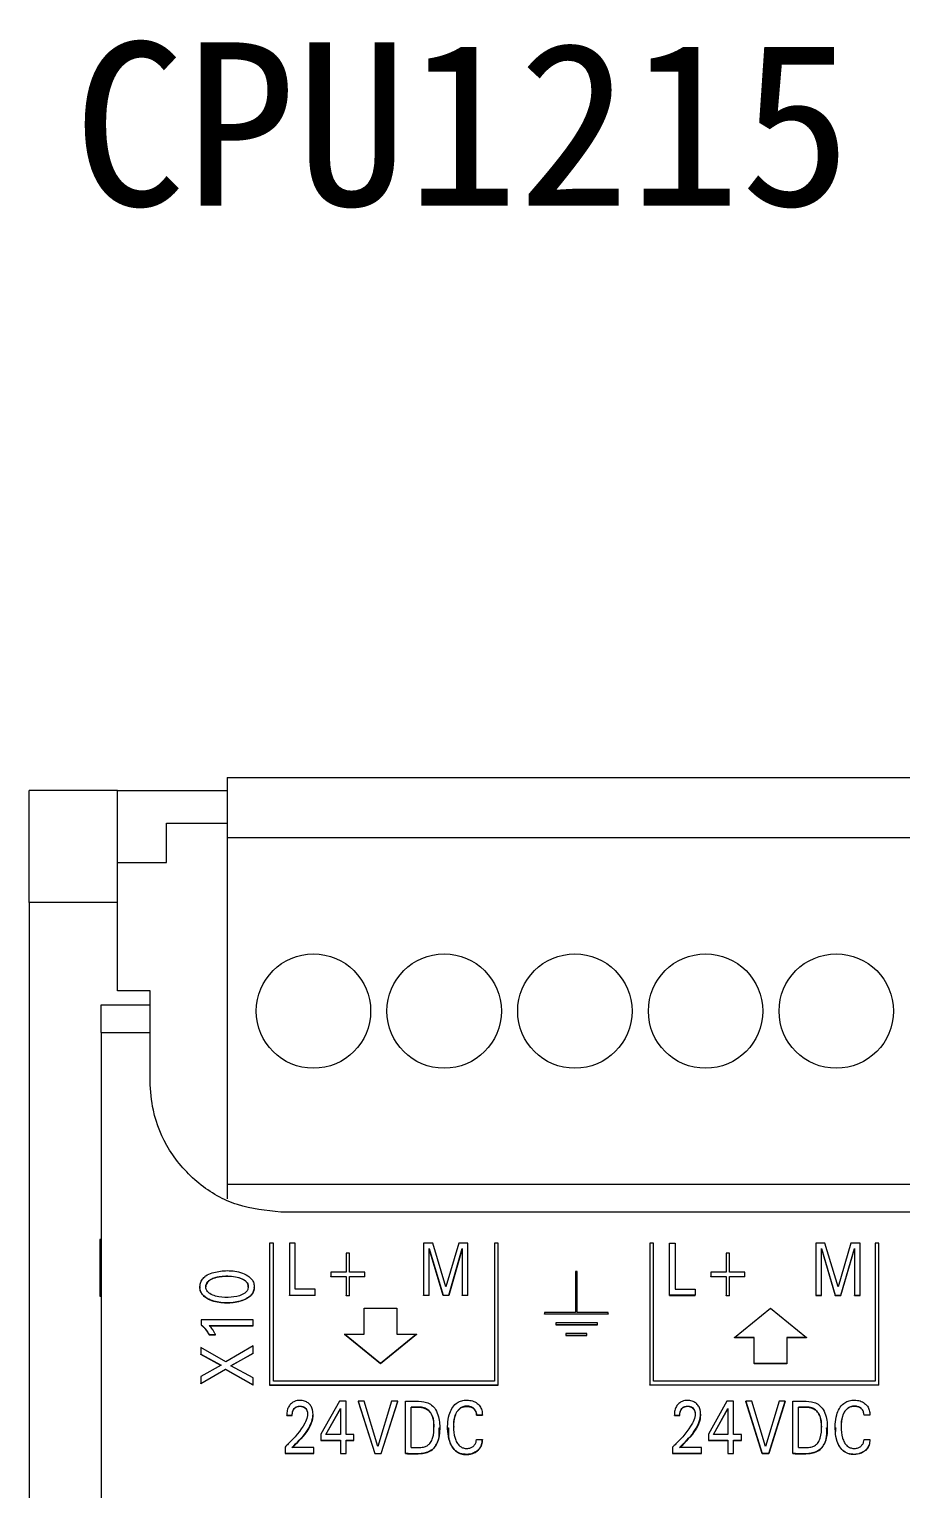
# Model space of a CAD drawing. Header units: millimetres. Extents: x 983 to 2111, y 2638 to 4457.
# Drawn here: x 1955.43 to 1982.1, y 4241.18 to 4285.84 of the extents above; entities that cross this region are included whole.
import ezdxf

# ---------------------------------------------------------------- set-up
doc = ezdxf.new("R2010")
doc.units = ezdxf.units.MM
doc.styles.get("Standard").update_dxf_attribs({"font": ''})
doc.styles.get('Standard').set_extended_font_data('SimSun')

# ---------------------------------------------------------------- blocks, each defined once
blk = doc.blocks.new('1215DCDCDC')
at = {"color": 7, "linetype": 'Continuous', "lineweight": 15}
for p, q in [((1958.129, 4262.545), (1955.429, 4262.545)), ((1955.429, 4259.116), (1955.429, 4262.545)), ((1958.129, 4262.545), (1961.489, 4262.545)), ((1958.129, 4259.116), (1958.129, 4262.545)), ((1961.489, 4262.945), (2042.769, 4262.945)), ((1961.489, 4262.945), (1961.489, 4261.095)), ((1959.629, 4260.345), (1959.629, 4261.545)), ((1959.629, 4261.545), (1961.489, 4261.545)), ((2042.769, 4261.095), (1961.489, 4261.095)), ((1961.489, 4261.095), (1961.489, 4250.495)), ((1958.129, 4260.345), (1959.629, 4260.345)), ((1958.129, 4259.116), (1955.429, 4259.116)), ((1955.429, 4259.116), (1955.429, 4225.545)), ((1958.129, 4256.414), (1958.129, 4259.116)), ((1959.129, 4256.414), (1958.129, 4256.414)), ((1957.629, 4255.99), (1959.129, 4255.99)), ((1957.629, 4255.145), (1957.629, 4255.99)), ((1959.129, 4255.145), (1959.129, 4255.99)), ((1957.629, 4255.145), (1959.129, 4255.145)), ((1957.629, 4255.145), (1957.629, 4228.601)), ((1959.129, 4253.645), (1959.129, 4255.145)), ((1961.489, 4250.495), (2042.262, 4250.495)), ((1961.489, 4250.495), (1961.489, 4250.048)), ((2039.879, 4249.645), (1963.129, 4249.645)), ((1957.59, 4248.81), (1957.59, 4247.076)), ((1957.629, 4248.81), (1957.59, 4248.81)), ((1962.779, 4248.698), (1962.779, 4244.358)), ((1962.904, 4248.698), (1962.779, 4248.698)), ((1962.904, 4244.469), (1962.904, 4248.698)), ((1963.573, 4248.698), (1963.397, 4248.698)), ((1963.397, 4248.698), (1963.397, 4247.102)), ((1963.573, 4247.283), (1963.573, 4248.698)), ((1967.783, 4248.698), (1967.5, 4248.698)), ((1967.5, 4248.698), (1967.5, 4247.102)), ((1968.185, 4247.362), (1967.783, 4248.698)), ((1968.575, 4248.698), (1968.185, 4247.362)), ((1968.858, 4248.698), (1968.575, 4248.698)), ((1968.858, 4247.102), (1968.858, 4248.698)), ((1969.669, 4248.698), (1969.669, 4244.469)), ((1969.779, 4248.698), (1969.669, 4248.698)), ((1969.779, 4244.358), (1969.779, 4248.698)), ((1974.539, 4248.699), (1974.427, 4248.699)), ((1974.427, 4248.699), (1974.427, 4244.358)), ((1974.539, 4244.469), (1974.539, 4248.699)), ((1975.028, 4247.102), (1975.028, 4248.698)), ((1975.028, 4248.698), (1975.203, 4248.698)), ((1975.203, 4248.698), (1975.203, 4247.283)), ((1979.5, 4248.698), (1979.5, 4247.102)), ((1979.783, 4248.698), (1979.5, 4248.698)), ((1980.185, 4247.362), (1979.783, 4248.698)), ((1980.575, 4248.698), (1980.185, 4247.362)), ((1980.858, 4248.698), (1980.575, 4248.698)), ((1980.858, 4247.102), (1980.858, 4248.698)), ((1981.319, 4248.698), (1981.319, 4244.469)), ((1981.429, 4248.698), (1981.319, 4248.698)), ((1981.429, 4244.358), (1981.429, 4248.698)), ((1965.234, 4248.388), (1965.125, 4248.388)), ((1965.125, 4248.388), (1965.125, 4247.808)), ((1965.234, 4247.808), (1965.234, 4248.388)), ((1967.675, 4248.531), (1968.096, 4247.102)), ((1967.675, 4247.102), (1967.675, 4248.531)), ((1968.096, 4247.095), (1967.675, 4248.524)), ((1968.272, 4247.102), (1968.683, 4248.533)), ((1968.683, 4248.526), (1968.272, 4247.095)), ((1968.683, 4248.533), (1968.683, 4247.102)), ((1976.864, 4248.388), (1976.755, 4248.388)), ((1976.755, 4248.388), (1976.755, 4247.808)), ((1976.864, 4247.808), (1976.864, 4248.388)), ((1979.675, 4248.531), (1980.096, 4247.102)), ((1979.675, 4247.102), (1979.675, 4248.531)), ((1979.675, 4248.524), (1980.096, 4247.095)), ((1980.272, 4247.102), (1980.683, 4248.533)), ((1980.272, 4247.095), (1980.683, 4248.526)), ((1980.683, 4248.533), (1980.683, 4247.102)), ((1964.659, 4247.808), (1964.659, 4247.672)), ((1965.125, 4247.808), (1964.659, 4247.808)), ((1965.699, 4247.808), (1965.234, 4247.808)), ((1965.699, 4247.672), (1965.699, 4247.808)), ((1972.199, 4247.824), (1972.149, 4247.824)), ((1972.149, 4247.824), (1972.149, 4246.578)), ((1972.199, 4246.578), (1972.199, 4247.824)), ((1976.29, 4247.808), (1976.29, 4247.672)), ((1976.755, 4247.808), (1976.29, 4247.808)), ((1977.33, 4247.808), (1976.864, 4247.808)), ((1977.33, 4247.672), (1977.33, 4247.808)), ((1960.655, 4247.358), (1960.655, 4247.351)), ((1962.316, 4247.356), (1962.316, 4247.363)), ((1964.659, 4247.672), (1965.125, 4247.672)), ((1964.659, 4247.665), (1964.659, 4247.672)), ((1965.125, 4247.665), (1964.659, 4247.665)), ((1965.125, 4247.672), (1965.125, 4247.092)), ((1965.234, 4247.672), (1965.699, 4247.672)), ((1965.234, 4247.092), (1965.234, 4247.672)), ((1965.699, 4247.665), (1965.234, 4247.665)), ((1965.699, 4247.665), (1965.699, 4247.672)), ((1976.29, 4247.672), (1976.755, 4247.672)), ((1976.29, 4247.665), (1976.29, 4247.672)), ((1976.755, 4247.665), (1976.29, 4247.665)), ((1976.755, 4247.672), (1976.755, 4247.092)), ((1976.864, 4247.672), (1977.33, 4247.672)), ((1976.864, 4247.092), (1976.864, 4247.672)), ((1977.33, 4247.665), (1976.864, 4247.665)), ((1977.33, 4247.665), (1977.33, 4247.672)), ((1957.59, 4247.076), (1957.629, 4247.076)), ((1963.397, 4247.095), (1963.397, 4247.102)), ((1963.397, 4247.102), (1964.177, 4247.102)), ((1964.177, 4247.095), (1963.397, 4247.095)), ((1964.177, 4247.283), (1963.573, 4247.283)), ((1964.177, 4247.102), (1964.177, 4247.283)), ((1964.177, 4247.095), (1964.177, 4247.102)), ((1965.125, 4247.085), (1965.125, 4247.092)), ((1965.125, 4247.092), (1965.234, 4247.092)), ((1965.234, 4247.085), (1965.125, 4247.085)), ((1965.234, 4247.085), (1965.234, 4247.092)), ((1967.5, 4247.102), (1967.675, 4247.102)), ((1967.5, 4247.095), (1967.5, 4247.102)), ((1967.675, 4247.095), (1967.5, 4247.095)), ((1967.675, 4247.095), (1967.675, 4247.102)), ((1968.096, 4247.102), (1968.272, 4247.102)), ((1968.096, 4247.095), (1968.096, 4247.102)), ((1968.272, 4247.095), (1968.096, 4247.095)), ((1968.272, 4247.095), (1968.272, 4247.102)), ((1968.683, 4247.102), (1968.858, 4247.102)), ((1968.683, 4247.095), (1968.683, 4247.102)), ((1968.858, 4247.095), (1968.683, 4247.095)), ((1968.858, 4247.095), (1968.858, 4247.102)), ((1975.808, 4247.102), (1975.028, 4247.102)), ((1975.028, 4247.095), (1975.028, 4247.102)), ((1975.028, 4247.095), (1975.808, 4247.095)), ((1975.203, 4247.283), (1975.808, 4247.283)), ((1975.808, 4247.283), (1975.808, 4247.102)), ((1975.808, 4247.095), (1975.808, 4247.102)), ((1976.755, 4247.092), (1976.864, 4247.092)), ((1976.755, 4247.085), (1976.755, 4247.092)), ((1976.864, 4247.085), (1976.755, 4247.085)), ((1976.864, 4247.085), (1976.864, 4247.092)), ((1979.5, 4247.102), (1979.675, 4247.102)), ((1979.5, 4247.102), (1979.5, 4247.095)), ((1979.5, 4247.095), (1979.675, 4247.095)), ((1979.675, 4247.095), (1979.675, 4247.102)), ((1980.096, 4247.102), (1980.272, 4247.102)), ((1980.096, 4247.095), (1980.096, 4247.102)), ((1980.096, 4247.095), (1980.272, 4247.095)), ((1980.272, 4247.095), (1980.272, 4247.102)), ((1980.683, 4247.095), (1980.683, 4247.102)), ((1980.683, 4247.102), (1980.858, 4247.102)), ((1980.683, 4247.095), (1980.858, 4247.095)), ((1980.858, 4247.095), (1980.858, 4247.102)), ((1965.68, 4245.906), (1965.68, 4246.704)), ((1965.68, 4246.704), (1966.68, 4246.704)), ((1966.68, 4246.704), (1966.68, 4245.906)), ((1972.149, 4246.578), (1971.199, 4246.578)), ((1971.199, 4246.578), (1971.199, 4246.528)), ((1971.199, 4246.521), (1971.199, 4246.528)), ((1971.199, 4246.528), (1973.149, 4246.528)), ((1973.149, 4246.521), (1971.199, 4246.521)), ((1973.149, 4246.578), (1972.199, 4246.578)), ((1973.149, 4246.528), (1973.149, 4246.578)), ((1973.149, 4246.528), (1973.149, 4246.521)), ((1977.016, 4245.806), (1978.116, 4246.703)), ((1978.116, 4246.703), (1979.216, 4245.806)), ((1960.688, 4246.348), (1960.688, 4246.203)), ((1962.279, 4246.348), (1960.688, 4246.348)), ((1960.688, 4246.203), (1960.688, 4246.196)), ((1960.935, 4246.177), (1962.279, 4246.177)), ((1960.935, 4246.17), (1962.279, 4246.17)), ((1962.279, 4246.177), (1962.279, 4246.348)), ((1962.279, 4246.17), (1962.279, 4246.177)), ((1971.551, 4246.255), (1971.551, 4246.204)), ((1972.825, 4246.255), (1971.551, 4246.255)), ((1971.551, 4246.204), (1972.825, 4246.204)), ((1971.551, 4246.204), (1971.551, 4246.197)), ((1971.551, 4246.197), (1972.825, 4246.197)), ((1972.825, 4246.204), (1972.825, 4246.255)), ((1972.825, 4246.197), (1972.825, 4246.204)), ((1960.934, 4245.897), (1961.134, 4245.897)), ((1960.934, 4245.89), (1960.934, 4245.897)), ((1960.934, 4245.89), (1961.134, 4245.89)), ((1961.134, 4245.89), (1961.134, 4245.897)), ((1962.279, 4245.549), (1961.446, 4245.06)), ((1962.279, 4245.326), (1962.279, 4245.549)), ((1965.08, 4245.906), (1965.68, 4245.906)), ((1966.18, 4245.008), (1965.08, 4245.906)), ((1965.08, 4245.906), (1965.08, 4245.899)), ((1966.18, 4245.001), (1965.08, 4245.899)), ((1967.28, 4245.906), (1966.18, 4245.008)), ((1967.28, 4245.899), (1966.18, 4245.001)), ((1966.68, 4245.906), (1967.28, 4245.906)), ((1967.28, 4245.906), (1967.28, 4245.899)), ((1971.85, 4245.93), (1971.85, 4245.88)), ((1972.5, 4245.93), (1971.85, 4245.93)), ((1971.85, 4245.88), (1972.5, 4245.88)), ((1971.85, 4245.88), (1971.85, 4245.873)), ((1971.85, 4245.873), (1972.5, 4245.873)), ((1972.5, 4245.88), (1972.5, 4245.93)), ((1972.5, 4245.873), (1972.5, 4245.88)), ((1977.616, 4245.806), (1977.016, 4245.806)), ((1977.016, 4245.798), (1977.016, 4245.806)), ((1977.616, 4245.798), (1977.016, 4245.798)), ((1977.616, 4245.008), (1977.616, 4245.806)), ((1979.216, 4245.806), (1978.616, 4245.806)), ((1978.616, 4245.806), (1978.616, 4245.008)), ((1979.216, 4245.798), (1978.616, 4245.798)), ((1979.216, 4245.806), (1979.216, 4245.798)), ((1960.679, 4245.505), (1960.679, 4245.297)), ((1961.446, 4245.06), (1960.679, 4245.505)), ((1960.679, 4245.297), (1961.3, 4244.959)), ((1960.679, 4245.29), (1960.679, 4245.297)), ((1961.294, 4244.956), (1960.679, 4245.29)), ((1961.597, 4244.945), (1962.279, 4245.326)), ((1962.279, 4245.319), (1961.604, 4244.941)), ((1962.279, 4245.319), (1962.279, 4245.326)), ((1961.3, 4244.959), (1960.679, 4244.62)), ((1960.679, 4244.402), (1961.441, 4244.841)), ((1961.441, 4244.834), (1960.679, 4244.395)), ((1961.441, 4244.841), (1962.279, 4244.359)), ((1961.441, 4244.834), (1961.441, 4244.841)), ((1962.279, 4244.352), (1961.441, 4244.834)), ((1962.279, 4244.573), (1961.597, 4244.945)), ((1966.18, 4245.008), (1966.18, 4245.001)), ((1977.616, 4245.008), (1977.616, 4245)), ((1978.616, 4245.008), (1977.616, 4245.008)), ((1978.616, 4245), (1977.616, 4245)), ((1978.616, 4245.008), (1978.616, 4245)), ((1960.679, 4244.62), (1960.679, 4244.402)), ((1960.679, 4244.395), (1960.679, 4244.402)), ((1962.279, 4244.359), (1962.279, 4244.573)), ((1962.279, 4244.352), (1962.279, 4244.359)), ((1962.779, 4244.358), (1969.779, 4244.358)), ((1962.779, 4244.358), (1962.779, 4244.351)), ((1962.779, 4244.351), (1969.779, 4244.351)), ((1969.669, 4244.469), (1962.904, 4244.469)), ((1969.779, 4244.351), (1969.779, 4244.358)), ((1974.427, 4244.358), (1981.429, 4244.358)), ((1974.427, 4244.351), (1974.427, 4244.358)), ((1981.429, 4244.351), (1974.427, 4244.351)), ((1981.319, 4244.469), (1974.539, 4244.469)), ((1981.429, 4244.351), (1981.429, 4244.358)), ((1964.922, 4243.86), (1964.358, 4242.856)), ((1965.125, 4243.86), (1964.922, 4243.86)), ((1965.125, 4242.838), (1965.125, 4243.86)), ((1965.496, 4243.86), (1966.004, 4242.264)), ((1965.685, 4243.86), (1965.496, 4243.86)), ((1965.496, 4243.86), (1965.496, 4243.853)), ((1965.496, 4243.853), (1966.004, 4242.257)), ((1966.104, 4242.474), (1965.685, 4243.86)), ((1966.518, 4243.86), (1966.104, 4242.474)), ((1966.2, 4242.264), (1966.708, 4243.86)), ((1966.2, 4242.257), (1966.708, 4243.853)), ((1966.708, 4243.86), (1966.518, 4243.86)), ((1966.708, 4243.853), (1966.708, 4243.86)), ((1966.942, 4242.264), (1966.942, 4243.86)), ((1976.783, 4243.86), (1976.219, 4242.856)), ((1976.986, 4243.86), (1976.783, 4243.86)), ((1976.986, 4242.838), (1976.986, 4243.86)), ((1977.357, 4243.86), (1977.865, 4242.264)), ((1977.546, 4243.86), (1977.357, 4243.86)), ((1977.357, 4243.853), (1977.357, 4243.86)), ((1977.865, 4242.257), (1977.357, 4243.853)), ((1977.965, 4242.474), (1977.546, 4243.86)), ((1978.379, 4243.86), (1977.965, 4242.474)), ((1978.061, 4242.264), (1978.569, 4243.86)), ((1978.569, 4243.853), (1978.061, 4242.257)), ((1978.569, 4243.86), (1978.379, 4243.86)), ((1978.569, 4243.853), (1978.569, 4243.86)), ((1978.803, 4242.264), (1978.803, 4243.86)), ((1963.312, 4243.429), (1963.478, 4243.429)), ((1963.312, 4243.422), (1963.312, 4243.429)), ((1963.312, 4243.422), (1963.478, 4243.422)), ((1963.478, 4243.422), (1963.478, 4243.429)), ((1964.116, 4243.461), (1964.116, 4243.468)), ((1964.508, 4242.838), (1964.953, 4243.633)), ((1964.512, 4242.838), (1964.953, 4243.626)), ((1964.953, 4243.633), (1964.953, 4242.838)), ((1967.117, 4242.445), (1967.117, 4243.679)), ((1969.298, 4243.437), (1969.119, 4243.437)), ((1969.119, 4243.43), (1969.119, 4243.437)), ((1969.119, 4243.43), (1969.298, 4243.43)), ((1969.298, 4243.43), (1969.298, 4243.437)), ((1969.299, 4243.438), (1969.299, 4243.445)), ((1975.173, 4243.429), (1975.339, 4243.429)), ((1975.173, 4243.422), (1975.173, 4243.429)), ((1975.173, 4243.422), (1975.339, 4243.422)), ((1975.339, 4243.422), (1975.339, 4243.429)), ((1975.977, 4243.461), (1975.977, 4243.468)), ((1976.369, 4242.838), (1976.814, 4243.633)), ((1976.373, 4242.838), (1976.814, 4243.626)), ((1976.814, 4243.633), (1976.814, 4242.838)), ((1978.978, 4242.445), (1978.978, 4243.679)), ((1981.159, 4243.437), (1980.98, 4243.437)), ((1980.98, 4243.437), (1980.98, 4243.43)), ((1981.159, 4243.43), (1980.98, 4243.43)), ((1981.159, 4243.43), (1981.159, 4243.437)), ((1981.16, 4243.438), (1981.16, 4243.445)), ((1967.992, 4243.047), (1967.992, 4243.054)), ((1968.237, 4243.055), (1968.237, 4243.048)), ((1979.853, 4243.047), (1979.853, 4243.054)), ((1980.098, 4243.055), (1980.098, 4243.048)), ((1963.26, 4242.455), (1963.26, 4242.264)), ((1964.142, 4242.438), (1963.468, 4242.438)), ((1964.142, 4242.264), (1964.142, 4242.438)), ((1964.358, 4242.856), (1964.358, 4242.664)), ((1964.358, 4242.664), (1964.953, 4242.664)), ((1964.358, 4242.664), (1964.358, 4242.657)), ((1964.358, 4242.657), (1964.953, 4242.657)), ((1964.953, 4242.838), (1964.508, 4242.838)), ((1964.953, 4242.664), (1964.953, 4242.264)), ((1965.367, 4242.838), (1965.125, 4242.838)), ((1965.125, 4242.664), (1965.367, 4242.664)), ((1965.125, 4242.264), (1965.125, 4242.664)), ((1965.125, 4242.657), (1965.367, 4242.657)), ((1965.367, 4242.664), (1965.367, 4242.838)), ((1965.367, 4242.657), (1965.367, 4242.664)), ((1969.119, 4242.687), (1969.298, 4242.687)), ((1969.298, 4242.68), (1969.298, 4242.687)), ((1975.121, 4242.455), (1975.121, 4242.264)), ((1976.003, 4242.438), (1975.329, 4242.438)), ((1976.003, 4242.264), (1976.003, 4242.438)), ((1976.219, 4242.856), (1976.219, 4242.664)), ((1976.219, 4242.664), (1976.814, 4242.664)), ((1976.219, 4242.664), (1976.219, 4242.657)), ((1976.219, 4242.657), (1976.814, 4242.657)), ((1976.814, 4242.838), (1976.369, 4242.838)), ((1976.814, 4242.664), (1976.814, 4242.264)), ((1977.228, 4242.838), (1976.986, 4242.838)), ((1976.986, 4242.664), (1977.228, 4242.664)), ((1976.986, 4242.264), (1976.986, 4242.664)), ((1976.986, 4242.657), (1977.228, 4242.657)), ((1977.228, 4242.664), (1977.228, 4242.838)), ((1977.228, 4242.657), (1977.228, 4242.664)), ((1980.98, 4242.687), (1981.159, 4242.687)), ((1981.159, 4242.68), (1981.159, 4242.687)), ((1963.26, 4242.264), (1964.142, 4242.264)), ((1963.26, 4242.257), (1963.26, 4242.264)), ((1964.142, 4242.257), (1963.26, 4242.257)), ((1964.142, 4242.257), (1964.142, 4242.264)), ((1964.953, 4242.264), (1965.125, 4242.264)), ((1964.953, 4242.257), (1964.953, 4242.264)), ((1964.953, 4242.257), (1965.125, 4242.257)), ((1965.125, 4242.257), (1965.125, 4242.264)), ((1966.004, 4242.264), (1966.2, 4242.264)), ((1966.004, 4242.257), (1966.004, 4242.264)), ((1966.004, 4242.257), (1966.2, 4242.257)), ((1966.2, 4242.257), (1966.2, 4242.264)), ((1966.942, 4242.257), (1966.942, 4242.264)), ((1975.121, 4242.264), (1976.003, 4242.264)), ((1975.121, 4242.257), (1975.121, 4242.264)), ((1976.003, 4242.257), (1975.121, 4242.257)), ((1976.003, 4242.257), (1976.003, 4242.264)), ((1976.814, 4242.264), (1976.986, 4242.264)), ((1976.814, 4242.257), (1976.814, 4242.264)), ((1976.814, 4242.257), (1976.986, 4242.257)), ((1976.986, 4242.257), (1976.986, 4242.264)), ((1977.865, 4242.257), (1977.865, 4242.264)), ((1977.865, 4242.264), (1978.061, 4242.264)), ((1978.061, 4242.257), (1977.865, 4242.257)), ((1978.061, 4242.257), (1978.061, 4242.264)), ((1978.803, 4242.257), (1978.803, 4242.264))]:
    blk.add_line(p, q, dxfattribs=at)
at = {"color": 7, "linetype": 'Continuous', "lineweight": 15, "flags": 128}
blk.add_lwpolyline([(1959.129, 4255.99), (1959.129, 4256.043), (1959.129, 4256.096), (1959.129, 4256.149), (1959.129, 4256.202), (1959.129, 4256.255), (1959.129, 4256.308), (1959.129, 4256.361), (1959.129, 4256.414)], dxfattribs=at)
at = {"color": 7, "linetype": 'Continuous', "lineweight": 15}
for centre in [(1964.129, 4255.795), (1968.129, 4255.795), (1972.129, 4255.795), (1976.129, 4255.795), (1980.129, 4255.795)]:
    blk.add_circle(centre, 1.75, dxfattribs=at)
for points, knots in [([(1963.129, 4249.645), (1962.678, 4249.691), (1961.778, 4249.783), (1960.571, 4250.473), (1959.674, 4251.492), (1959.199, 4252.614), (1959.149, 4253.349), (1959.129, 4253.645)], [0, 0, 0, 0, 0.215087, 0.42996, 0.647222, 0.85835, 1, 1, 1, 1]), ([(1960.752, 4247.618), (1960.726, 4247.58), (1960.674, 4247.506), (1960.647, 4247.37), (1960.666, 4247.238), (1960.731, 4247.122), (1960.849, 4247.011), (1961.09, 4246.901), (1961.456, 4246.849), (1961.813, 4246.887), (1962.072, 4246.988), (1962.215, 4247.087), (1962.294, 4247.215), (1962.322, 4247.343), (1962.309, 4247.473), (1962.241, 4247.6), (1962.102, 4247.72), (1961.831, 4247.834), (1961.45, 4247.872), (1961.09, 4247.814), (1960.877, 4247.73), (1960.794, 4247.661), (1960.768, 4247.634), (1960.752, 4247.618)], [0, 0, 0, 0, 0.031605, 0.063139, 0.095111, 0.123887, 0.15468, 0.208421, 0.306606, 0.411761, 0.456473, 0.501494, 0.531128, 0.560695, 0.591821, 0.621734, 0.6599, 0.718376, 0.826071, 0.923772, 0.973799, 0.983695, 1, 1, 1, 1]), ([(1962.309, 4247.356), (1962.31, 4247.336), (1962.318, 4247.244), (1962.23, 4247.085), (1961.984, 4246.926), (1961.618, 4246.848), (1961.187, 4246.866), (1960.842, 4246.983), (1960.692, 4247.174), (1960.649, 4247.281), (1960.658, 4247.34), (1960.66, 4247.35)], [0, 0, 0, 0, 0.028059, 0.130122, 0.233162, 0.437923, 0.643184, 0.847136, 0.91633, 0.985487, 1, 1, 1, 1]), ([(1961.091, 4247.63), (1961.042, 4247.611), (1960.964, 4247.581), (1960.883, 4247.506), (1960.843, 4247.435), (1960.832, 4247.359), (1960.845, 4247.282), (1960.887, 4247.206), (1960.984, 4247.128), (1961.196, 4247.046), (1961.507, 4247.026), (1961.814, 4247.056), (1962.004, 4247.141), (1962.092, 4247.219), (1962.129, 4247.294), (1962.137, 4247.374), (1962.121, 4247.451), (1962.072, 4247.527), (1961.963, 4247.604), (1961.715, 4247.686), (1961.444, 4247.699), (1961.232, 4247.665), (1961.16, 4247.655), (1961.121, 4247.639), (1961.101, 4247.633), (1961.091, 4247.63)], [0, 0, 0, 0, 0.049652, 0.078095, 0.101746, 0.125464, 0.148879, 0.174465, 0.20555, 0.264169, 0.385308, 0.496001, 0.551581, 0.578308, 0.605334, 0.628596, 0.653334, 0.678216, 0.711841, 0.77686, 0.922382, 0.960906, 0.980356, 0.990195, 1, 1, 1, 1]), ([(1961.091, 4247.623), (1961.042, 4247.604), (1960.963, 4247.574), (1960.884, 4247.499), (1960.842, 4247.428), (1960.838, 4247.379), (1960.836, 4247.354)], [0, 0, 0, 0, 0.397951, 0.625916, 0.81548, 1, 1, 1, 1]), ([(1962.132, 4247.353), (1962.133, 4247.357), (1962.137, 4247.388), (1962.12, 4247.444), (1962.072, 4247.52), (1961.963, 4247.597), (1961.715, 4247.679), (1961.444, 4247.692), (1961.232, 4247.658), (1961.16, 4247.648), (1961.121, 4247.632), (1961.101, 4247.626), (1961.091, 4247.623)], [0, 0, 0, 0, 0.010249, 0.076172, 0.142481, 0.232084, 0.405356, 0.793159, 0.895819, 0.947653, 0.97387, 1, 1, 1, 1]), ([(1960.688, 4246.203), (1960.713, 4246.182), (1960.763, 4246.138), (1960.852, 4246.04), (1960.901, 4245.954), (1960.934, 4245.897)], [0, 0, 0, 0, 0.251402, 0.502837, 1, 1, 1, 1]), ([(1960.688, 4246.196), (1960.713, 4246.175), (1960.763, 4246.131), (1960.852, 4246.033), (1960.901, 4245.947), (1960.934, 4245.89)], [0, 0, 0, 0, 0.2514018, 0.5028376, 1, 1, 1, 1]), ([(1961.134, 4245.897), (1961.121, 4245.923), (1961.095, 4245.974), (1961.035, 4246.073), (1960.975, 4246.135), (1960.935, 4246.177)], [0, 0, 0, 0, 0.250721, 0.501584, 1, 1, 1, 1]), ([(1963.468, 4242.438), (1963.622, 4242.587), (1963.851, 4242.808), (1964.057, 4243.155), (1964.123, 4243.394), (1964.112, 4243.58), (1964.06, 4243.715), (1963.972, 4243.812), (1963.849, 4243.874), (1963.705, 4243.891), (1963.561, 4243.868), (1963.448, 4243.797), (1963.369, 4243.7), (1963.32, 4243.574), (1963.315, 4243.48), (1963.312, 4243.429)], [0, 0, 0, 0, 0.248099, 0.367224, 0.466452, 0.53114, 0.581617, 0.632333, 0.679799, 0.738135, 0.798605, 0.8449, 0.891077, 0.941289, 1, 1, 1, 1]), ([(1966.942, 4243.86), (1967.049, 4243.861), (1967.265, 4243.863), (1967.548, 4243.857), (1967.753, 4243.746), (1967.886, 4243.593), (1967.988, 4243.324), (1968.001, 4242.999), (1967.966, 4242.689), (1967.869, 4242.485), (1967.741, 4242.351), (1967.435, 4242.22), (1967.159, 4242.245), (1966.942, 4242.264)], [0, 0, 0, 0, 0.102691, 0.206095, 0.262358, 0.318808, 0.395978, 0.531536, 0.625139, 0.689897, 0.743523, 0.7973, 1, 1, 1, 1]), ([(1969.298, 4242.687), (1969.293, 4242.632), (1969.284, 4242.531), (1969.211, 4242.401), (1969.104, 4242.306), (1968.955, 4242.24), (1968.77, 4242.224), (1968.579, 4242.265), (1968.421, 4242.385), (1968.298, 4242.586), (1968.219, 4242.949), (1968.232, 4243.327), (1968.354, 4243.637), (1968.474, 4243.787), (1968.626, 4243.872), (1968.788, 4243.898), (1968.952, 4243.886), (1969.109, 4243.825), (1969.224, 4243.721), (1969.29, 4243.583), (1969.295, 4243.487), (1969.298, 4243.437)], [0, 0, 0, 0, 0.0437823, 0.0801479, 0.1164894, 0.1557893, 0.2082028, 0.2620407, 0.3083521, 0.3623559, 0.4464038, 0.6018785, 0.6559759, 0.7105007, 0.751366, 0.7921361, 0.8393633, 0.8813963, 0.9236843, 0.9601312, 1, 1, 1, 1]), ([(1975.329, 4242.438), (1975.483, 4242.587), (1975.712, 4242.808), (1975.918, 4243.155), (1975.984, 4243.394), (1975.973, 4243.58), (1975.921, 4243.715), (1975.833, 4243.812), (1975.71, 4243.874), (1975.566, 4243.891), (1975.422, 4243.868), (1975.309, 4243.797), (1975.23, 4243.7), (1975.181, 4243.574), (1975.176, 4243.48), (1975.173, 4243.429)], [0, 0, 0, 0, 0.248098, 0.367224, 0.466452, 0.53114, 0.581617, 0.632333, 0.679799, 0.738135, 0.798605, 0.8449, 0.891077, 0.941289, 1, 1, 1, 1]), ([(1978.803, 4243.86), (1978.91, 4243.861), (1979.126, 4243.863), (1979.409, 4243.857), (1979.614, 4243.746), (1979.747, 4243.593), (1979.849, 4243.324), (1979.862, 4242.999), (1979.827, 4242.689), (1979.73, 4242.485), (1979.602, 4242.351), (1979.296, 4242.22), (1979.02, 4242.245), (1978.803, 4242.264)], [0, 0, 0, 0, 0.102692, 0.206095, 0.262357, 0.318808, 0.395977, 0.531536, 0.625139, 0.689897, 0.743523, 0.7973, 1, 1, 1, 1]), ([(1981.159, 4242.687), (1981.154, 4242.632), (1981.145, 4242.531), (1981.072, 4242.401), (1980.965, 4242.306), (1980.816, 4242.24), (1980.631, 4242.224), (1980.44, 4242.265), (1980.282, 4242.385), (1980.159, 4242.586), (1980.08, 4242.949), (1980.093, 4243.327), (1980.215, 4243.637), (1980.335, 4243.787), (1980.487, 4243.872), (1980.649, 4243.898), (1980.813, 4243.886), (1980.97, 4243.825), (1981.085, 4243.721), (1981.151, 4243.583), (1981.156, 4243.487), (1981.159, 4243.437)], [0, 0, 0, 0, 0.043782, 0.080148, 0.116489, 0.155789, 0.208203, 0.262041, 0.308352, 0.362356, 0.446404, 0.601879, 0.655976, 0.710501, 0.751366, 0.792136, 0.839363, 0.881396, 0.923684, 0.960131, 1, 1, 1, 1]), ([(1963.478, 4243.429), (1963.481, 4243.476), (1963.486, 4243.549), (1963.538, 4243.637), (1963.598, 4243.689), (1963.678, 4243.715), (1963.76, 4243.713), (1963.837, 4243.687), (1963.894, 4243.64), (1963.936, 4243.569), (1963.954, 4243.478), (1963.941, 4243.34), (1963.78, 4242.997), (1963.519, 4242.706), (1963.292, 4242.487), (1963.26, 4242.455)], [0, 0, 0, 0, 0.06741, 0.106807, 0.146383, 0.181676, 0.227913, 0.263637, 0.29947, 0.334316, 0.383256, 0.433458, 0.535617, 0.932793, 1, 1, 1, 1]), ([(1964.109, 4243.461), (1964.108, 4243.411), (1964.104, 4243.253), (1963.915, 4242.869), (1963.653, 4242.612), (1963.468, 4242.431)], [0, 0, 0, 0, 0.119959, 0.378876, 1, 1, 1, 1]), ([(1963.478, 4243.422), (1963.481, 4243.469), (1963.486, 4243.542), (1963.538, 4243.63), (1963.598, 4243.682), (1963.678, 4243.708), (1963.76, 4243.706), (1963.837, 4243.68), (1963.894, 4243.633), (1963.935, 4243.562), (1963.953, 4243.498), (1963.948, 4243.458), (1963.948, 4243.452)], [0, 0, 0, 0, 0.171485, 0.271706, 0.372386, 0.462168, 0.579789, 0.670669, 0.761832, 0.850468, 0.974969, 1, 1, 1, 1]), ([(1967.117, 4243.672), (1967.261, 4243.682), (1967.447, 4243.695), (1967.645, 4243.586), (1967.736, 4243.477), (1967.809, 4243.302), (1967.81, 4243.155), (1967.811, 4243.069)], [0, 0, 0, 0, 0.382549, 0.4921, 0.601606, 0.766283, 1, 1, 1, 1]), ([(1967.117, 4242.445), (1967.205, 4242.443), (1967.342, 4242.44), (1967.518, 4242.454), (1967.634, 4242.507), (1967.724, 4242.6), (1967.81, 4242.795), (1967.825, 4243.059), (1967.803, 4243.322), (1967.729, 4243.494), (1967.637, 4243.6), (1967.507, 4243.667), (1967.328, 4243.685), (1967.194, 4243.681), (1967.117, 4243.679)], [0, 0, 0, 0, 0.118196, 0.184091, 0.234248, 0.284562, 0.354085, 0.51568, 0.633811, 0.705663, 0.762368, 0.819374, 0.896914, 1, 1, 1, 1]), ([(1969.119, 4243.437), (1969.117, 4243.469), (1969.113, 4243.527), (1969.074, 4243.603), (1969.015, 4243.658), (1968.93, 4243.7), (1968.822, 4243.713), (1968.706, 4243.697), (1968.604, 4243.642), (1968.513, 4243.543), (1968.432, 4243.356), (1968.407, 4243.071), (1968.43, 4242.797), (1968.51, 4242.597), (1968.589, 4242.491), (1968.692, 4242.43), (1968.8, 4242.41), (1968.906, 4242.418), (1969, 4242.46), (1969.068, 4242.525), (1969.107, 4242.606), (1969.115, 4242.661), (1969.119, 4242.687)], [0, 0, 0, 0, 0.036409, 0.06617, 0.095931, 0.128302, 0.172921, 0.219333, 0.261392, 0.303382, 0.371722, 0.491787, 0.630191, 0.684345, 0.73899, 0.779035, 0.819054, 0.863156, 0.899231, 0.935378, 0.969537, 1, 1, 1, 1]), ([(1968.43, 4243.07), (1968.427, 4243.146), (1968.421, 4243.278), (1968.475, 4243.46), (1968.553, 4243.592), (1968.66, 4243.671), (1968.777, 4243.704), (1968.896, 4243.702), (1969.001, 4243.662), (1969.073, 4243.599), (1969.114, 4243.516), (1969.117, 4243.459), (1969.119, 4243.43)], [0, 0, 0, 0, 0.17459, 0.305637, 0.437836, 0.523124, 0.608414, 0.716828, 0.791532, 0.866494, 0.933751, 1, 1, 1, 1]), ([(1975.339, 4243.429), (1975.342, 4243.476), (1975.347, 4243.549), (1975.399, 4243.637), (1975.459, 4243.689), (1975.539, 4243.715), (1975.621, 4243.713), (1975.698, 4243.687), (1975.755, 4243.64), (1975.797, 4243.569), (1975.815, 4243.478), (1975.802, 4243.34), (1975.641, 4242.997), (1975.38, 4242.706), (1975.153, 4242.487), (1975.121, 4242.455)], [0, 0, 0, 0, 0.06741, 0.106807, 0.146383, 0.181676, 0.227913, 0.263637, 0.299471, 0.334316, 0.383257, 0.433458, 0.535618, 0.932793, 1, 1, 1, 1]), ([(1975.97, 4243.461), (1975.969, 4243.411), (1975.965, 4243.253), (1975.776, 4242.869), (1975.514, 4242.612), (1975.329, 4242.431)], [0, 0, 0, 0, 0.119959, 0.378876, 1, 1, 1, 1]), ([(1975.339, 4243.422), (1975.342, 4243.469), (1975.347, 4243.542), (1975.399, 4243.63), (1975.459, 4243.682), (1975.539, 4243.708), (1975.621, 4243.706), (1975.698, 4243.68), (1975.755, 4243.633), (1975.796, 4243.562), (1975.814, 4243.498), (1975.809, 4243.458), (1975.809, 4243.452)], [0, 0, 0, 0, 0.171485, 0.271706, 0.372385, 0.462168, 0.579789, 0.670669, 0.761832, 0.850468, 0.974969, 1, 1, 1, 1]), ([(1978.978, 4243.672), (1979.122, 4243.682), (1979.308, 4243.695), (1979.506, 4243.586), (1979.597, 4243.477), (1979.67, 4243.302), (1979.671, 4243.155), (1979.672, 4243.069)], [0, 0, 0, 0, 0.382548, 0.4921, 0.601605, 0.766282, 1, 1, 1, 1]), ([(1978.978, 4242.445), (1979.066, 4242.443), (1979.203, 4242.44), (1979.379, 4242.454), (1979.495, 4242.507), (1979.585, 4242.6), (1979.671, 4242.795), (1979.686, 4243.059), (1979.664, 4243.322), (1979.59, 4243.494), (1979.498, 4243.6), (1979.368, 4243.667), (1979.189, 4243.685), (1979.055, 4243.681), (1978.978, 4243.679)], [0, 0, 0, 0, 0.118196, 0.18409, 0.234248, 0.284561, 0.354085, 0.51568, 0.633811, 0.705663, 0.762368, 0.819373, 0.896915, 1, 1, 1, 1]), ([(1980.98, 4243.43), (1980.978, 4243.462), (1980.974, 4243.52), (1980.935, 4243.596), (1980.876, 4243.651), (1980.791, 4243.693), (1980.683, 4243.706), (1980.567, 4243.69), (1980.465, 4243.635), (1980.374, 4243.536), (1980.296, 4243.35), (1980.265, 4243.18), (1980.278, 4243.074), (1980.279, 4243.071)], [0, 0, 0, 0, 0.0735, 0.133588, 0.193667, 0.259023, 0.349103, 0.442805, 0.527721, 0.612492, 0.750457, 0.99286, 1, 1, 1, 1]), ([(1980.98, 4243.437), (1980.978, 4243.469), (1980.974, 4243.527), (1980.935, 4243.603), (1980.876, 4243.658), (1980.791, 4243.7), (1980.683, 4243.713), (1980.567, 4243.697), (1980.465, 4243.642), (1980.374, 4243.543), (1980.293, 4243.356), (1980.268, 4243.071), (1980.291, 4242.797), (1980.371, 4242.597), (1980.45, 4242.491), (1980.553, 4242.43), (1980.661, 4242.41), (1980.767, 4242.418), (1980.861, 4242.46), (1980.929, 4242.525), (1980.968, 4242.606), (1980.976, 4242.661), (1980.98, 4242.687)], [0, 0, 0, 0, 0.036409, 0.06617, 0.095931, 0.128301, 0.17292, 0.219333, 0.261393, 0.303382, 0.371722, 0.491787, 0.630191, 0.684345, 0.73899, 0.779035, 0.819054, 0.863156, 0.89923, 0.935378, 0.969537, 1, 1, 1, 1]), ([(1966.942, 4242.257), (1967.117, 4242.248), (1967.355, 4242.237), (1967.655, 4242.293), (1967.806, 4242.401), (1967.92, 4242.566), (1967.991, 4242.786), (1967.978, 4242.958), (1967.972, 4243.047)], [0, 0, 0, 0, 0.333035, 0.451844, 0.571852, 0.673769, 0.831442, 1, 1, 1, 1]), ([(1968.261, 4243.049), (1968.256, 4242.932), (1968.247, 4242.744), (1968.339, 4242.502), (1968.453, 4242.344), (1968.604, 4242.253), (1968.764, 4242.22), (1968.929, 4242.228), (1969.088, 4242.286), (1969.212, 4242.391), (1969.285, 4242.531), (1969.294, 4242.631), (1969.298, 4242.68)], [0, 0, 0, 0, 0.186448, 0.297385, 0.409252, 0.491834, 0.574232, 0.666616, 0.753469, 0.840589, 0.920536, 1, 1, 1, 1]), ([(1978.803, 4242.257), (1978.978, 4242.248), (1979.216, 4242.237), (1979.516, 4242.293), (1979.667, 4242.401), (1979.781, 4242.566), (1979.852, 4242.786), (1979.839, 4242.958), (1979.833, 4243.047)], [0, 0, 0, 0, 0.3330358, 0.4518446, 0.5718528, 0.6737693, 0.8314423, 1, 1, 1, 1]), ([(1981.159, 4242.68), (1981.154, 4242.625), (1981.145, 4242.524), (1981.072, 4242.394), (1980.965, 4242.299), (1980.816, 4242.233), (1980.631, 4242.217), (1980.44, 4242.258), (1980.281, 4242.378), (1980.162, 4242.579), (1980.094, 4242.814), (1980.114, 4242.983), (1980.121, 4243.047)], [0, 0, 0, 0, 0.0879761, 0.1610457, 0.2340702, 0.3130409, 0.4183605, 0.5265424, 0.6196001, 0.7281152, 0.8970008, 1, 1, 1, 1])]:
    blk.add_open_spline(points, degree=3, knots=knots, dxfattribs=at)

msp = doc.modelspace()

# ---------------------------------------------------------------- block references
at = {"lineweight": -3}
msp.add_blockref('1215DCDCDC', (0, 0), dxfattribs=at)

# ---------------------------------------------------------------- texts
at = {"lineweight": -3, "insert": (1956.789, 4285.435), "char_height": 5, "attachment_point": 1}
msp.add_mtext_dynamic_manual_height_columns('CPU1215 DC/DC/DC  ', width=71.44489, gutter_width=12.5, heights=[0], dxfattribs=at)

doc.saveas('drawing.dxf')
